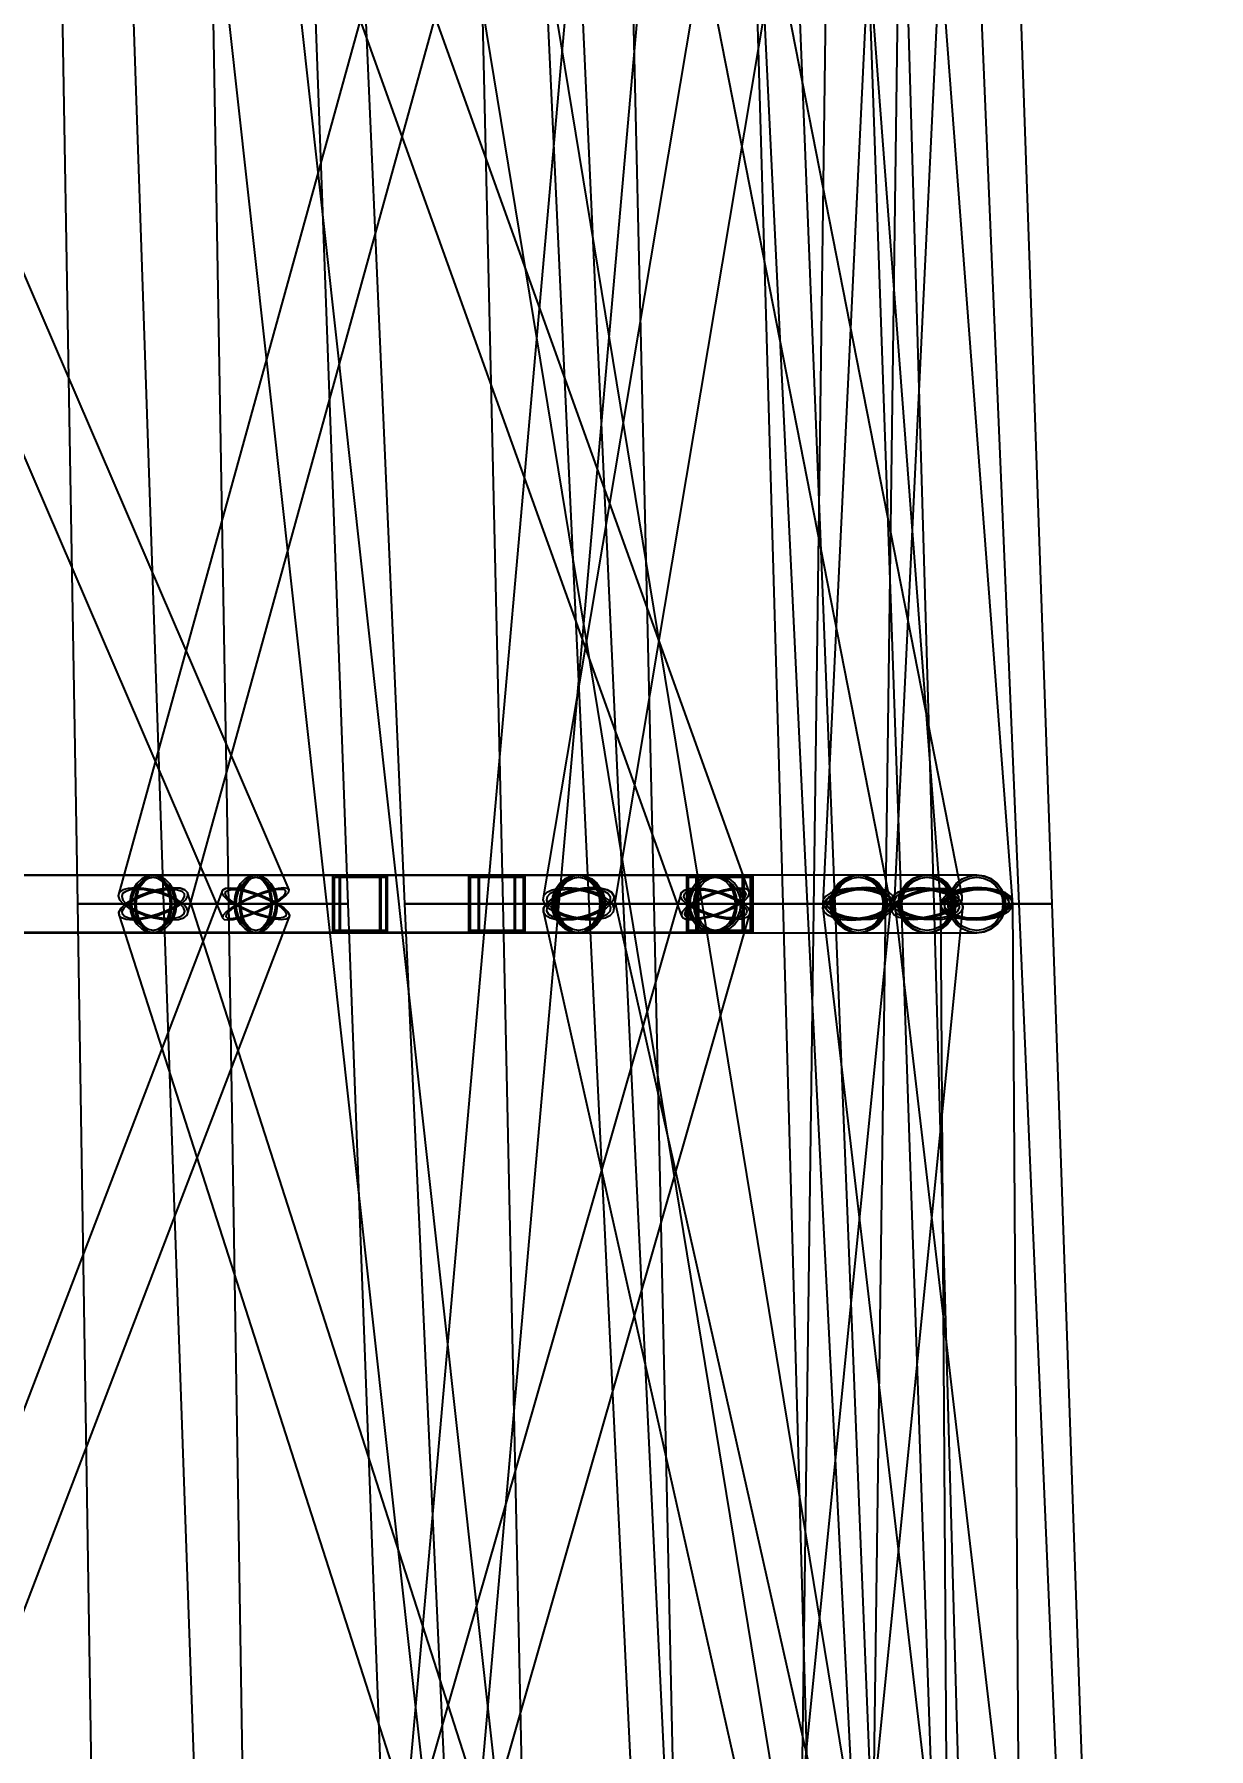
# Model space of a CAD drawing. Header units: millimetres. Extents: x -123812 to 252100, y -3000 to 639000.
# Drawn here: x 12129 to 20392, y 234055 to 246119 of the extents above; entities that cross this region are included whole.
import ezdxf

# ---------------------------------------------------------------- set-up
doc = ezdxf.new("R2010")
doc.units = ezdxf.units.MM
doc.layers.add('D-STR-DIM', color=7, linetype='Continuous', lineweight=13)
doc.layers.add('D-STR-STRC', color=7, linetype='Continuous', lineweight=25)
doc.styles.add('OpenSansCondensed-Light', font='OpenSansCondensed-Light.ttf')
doc.styles.add('TOWER_UNICODE', font='Arial Unicode.ttf')
doc.dimstyles.new('EZDXF', dxfattribs={"dimtxt": 0.25, "dimasz": 0.175, "dimexe": 0.375, "dimexo": 0.125, "dimgap": 0.1, "dimtad": 1, "dimlfac": 100, "dimzin": 12, "dimdsep": 46, "dimtxsty": 'OpenSansCondensed-Light', "dimblk": 'ARCHTICK', "dimcen": 2.5, "dimazin": 3, "dimtfac": 0.5, "dimtmove": 2, "dimatfit": 3})

# ---------------------------------------------------------------- blocks, each defined once
blk = doc.blocks.new('_ARCHTICK')
at = {"color": 0, "linetype": 'BYBLOCK', "const_width": 0.15}
blk.add_lwpolyline([(-0.5, -0.5), (0.5, 0.5)], dxfattribs=at)

msp = doc.modelspace()

# ---------------------------------------------------------------- linework, layer by layer
at = {"layer": 'D-STR-STRC'}
for points in [[(9151.6, 249902.1), (13453.9, 239902.1), (13464.9, 239890.8), (13491, 239887), (13530.6, 239890.8), (13580.9, 239902.1), (13638.5, 239920.1), (13699.5, 239943.5), (13759.7, 239970.8), (13815, 240000), (13861.7, 240029.2), (13896.5, 240056.5), (13917.1, 240079.9), (13922.1, 240097.9), (9619.8, 250097.9)], [(15481.3, 250056.6), (12720.2, 240056.6), (12729.5, 240029.3), (12755, 240000), (12794.9, 239970.7), (12846.4, 239943.4), (12906.1, 239920), (12970, 239902), (13033.5, 239890.7), (13092.5, 239886.9), (13142.9, 239890.7), (13181.2, 239902), (13204.9, 239920), (13212.3, 239943.4), (15973.4, 249943.4)], [(16352.2, 225027.3), (13587.9, 250027.3), (13579.3, 250036.2), (13554, 250042.7), (13513.9, 250046.2), (13461.6, 250046.6), (13400.7, 250043.8), (13335.4, 250038.1), (13270, 250029.7), (13209.1, 250019.3), (13156.8, 250007.6), (13116.7, 249995.4), (13091.5, 249983.5), (13082.9, 249972.7), (15847.2, 224972.7)], [(13094.9, 249921.2), (16680.7, 239921.2), (16689.8, 239903.5), (16714.6, 239892.3), (16753.5, 239888.5), (16803.9, 239892.3), (16862.2, 239903.5), (16924.6, 239921.2), (16986.7, 239944.3), (17044.3, 239971.1), (17093.6, 240000), (17131.1, 240028.9), (17154.2, 240055.7), (17161.5, 240078.8), (13575.8, 250078.8)], [(14492.3, 224978.3), (16703.2, 249978.3), (16694.6, 249990), (16669.3, 250002.5), (16629.1, 250014.8), (16576.7, 250026.1), (16515.7, 250035.6), (16450.2, 250042.7), (16384.7, 250046.9), (16323.7, 250047.8), (16271.2, 250045.6), (16231, 250040.2), (16205.8, 250032.1), (16197.1, 250021.7), (13986.2, 225021.7)], [(19286.1, 225040.5), (15183.1, 250040.5), (15174.6, 250047.4), (15149.5, 250051), (15109.7, 250051.2), (15057.7, 250047.9), (14997.3, 250041.3), (14932.4, 250031.9), (14867.5, 250020.4), (14807.1, 250007.4), (14755.1, 249994), (14715.3, 249980.9), (14690.2, 249969.2), (14681.7, 249959.5), (18784.8, 224959.5)], [(17388.2, 250029), (15708, 240029), (15720, 240000), (15748.3, 239971), (15790.9, 239943.9), (15844.9, 239920.7), (15906.7, 239902.9), (15972.1, 239891.7), (16036.5, 239887.9), (16095.7, 239891.7), (16145.5, 239902.9), (16182.6, 239920.7), (16204.4, 239943.9), (16209.5, 239971), (17889.6, 249971)], [(16202.5, 249945.6), (18162.7, 239945.6), (18179.8, 239923), (18212.7, 239905.7), (18259, 239894.8), (18315.6, 239891.1), (18378.7, 239894.8), (18444, 239905.7), (18506.9, 239923), (18563.3, 239945.6), (18609.3, 239971.8), (18641.7, 240000), (18658.4, 240028.2), (18658.1, 240054.4), (16697.9, 250054.4)], [(17919.8, 224996.7), (18254.3, 249996.7), (18245.6, 250010.2), (18220.3, 250023), (18179.9, 250034.2), (18127.3, 250043.1), (18066, 250049.1), (18000.3, 250051.7), (17934.6, 250050.7), (17873.3, 250046.4), (17820.7, 250038.8), (17780.4, 250028.7), (17755, 250016.5), (17746.3, 250003.3), (17411.9, 225003.3)], [(18157.2, 250000), (17676.5, 240000), (17690.9, 239971.3), (17721.7, 239944.5), (17766.5, 239921.6), (17822.5, 239904), (17885.7, 239892.9), (17951.9, 239889.1), (18016.5, 239892.9), (18075.2, 239904), (18124, 239921.6), (18159.4, 239944.5), (18179.2, 239971.3), (18182, 240000), (18662.7, 250000)], [(17748.7, 249971.6), (18508.2, 239971.6), (18524.5, 239945.1), (18556.8, 239922.4), (18603, 239905), (18659.9, 239894), (18723.5, 239890.3), (18789.7, 239894), (18853.8, 239905), (18911.5, 239922.4), (18958.9, 239945.1), (18992.7, 239971.6), (19010.6, 240000), (19011.5, 240028.4), (18252, 250028.4)], [(9139.3, 239796.8), (12966.3, 239796.8), (12999.8, 239803.7), (13031, 239824), (13057.9, 239856.3), (13078.5, 239898.4), (13091.4, 239947.4), (13095.8, 240000), (13091.4, 240052.6), (13078.5, 240101.6), (13057.9, 240143.7), (13031, 240176), (12999.8, 240196.3), (12966.3, 240203.2), (9139.3, 240203.2)], [(9620.5, 239796.8), (13688, 239796.8), (13717.5, 239803.7), (13745, 239824), (13768.5, 239856.3), (13786.6, 239898.4), (13798, 239947.4), (13801.9, 240000), (13798, 240052.6), (13786.6, 240101.6), (13768.5, 240143.7), (13745, 240176), (13717.5, 240196.3), (13688, 240203.2), (9620.5, 240203.2)], [(10095.1, 229903.7), (13922, 239903.7), (13926, 239921.4), (13913.8, 239944.4), (13886.2, 239971.2), (13845.1, 240000), (13793.3, 240028.8), (13734.3, 240055.6), (13672.2, 240078.6), (13611.1, 240096.3), (13555.3, 240107.4), (13508.5, 240111.2), (13474, 240107.4), (13454.1, 240096.3), (9627.2, 230096.3)], [(16415.7, 230080.8), (13206.9, 240080.8), (13189.4, 240098.9), (13156.6, 240110.3), (13110.9, 240114.2), (13055.3, 240110.3), (12993.7, 240098.9), (12930.1, 240080.8), (12869.1, 240057.1), (12814.7, 240029.6), (12770.6, 240000), (12739.8, 239970.4), (12724.5, 239942.9), (12725.6, 239919.2), (15934.4, 229919.2)], [(14292.5, 229922.2), (17161.8, 239922.2), (17165.9, 239945), (17153.3, 239971.5), (17124.9, 240000), (17082.5, 240028.5), (17029.2, 240055), (16968.5, 240077.8), (16904.6, 240095.3), (16841.8, 240106.3), (16784.4, 240110), (16736.3, 240106.3), (16700.9, 240095.3), (16680.4, 240077.8), (13811.1, 230077.8)], [(18454.7, 230057.6), (16206.1, 240057.6), (16190.5, 240081.5), (16159.2, 240099.8), (16114.2, 240111.4), (16058.6, 240115.3), (15996.2, 240111.4), (15931.3, 240099.8), (15868.2, 240081.5), (15811.3, 240057.6), (15764.4, 240029.8), (15730.8, 240000), (15712.7, 239970.2), (15711.4, 239942.4), (17960, 229942.4)], [(17663.4, 229970.7), (18662.6, 239970.7), (18659.2, 240000), (18638.9, 240029.3), (18603.1, 240056.6), (18554.1, 240080), (18495.3, 240098), (18430.7, 240109.3), (18364.8, 240113.2), (18301.9, 240109.3), (18246.5, 240098), (18202.2, 240080), (18172.1, 240056.6), (18158.2, 240029.3), (17159.1, 230029.3)], [(19356.4, 230029.9), (18181.5, 240029.9), (18169.3, 240057.8), (18140.8, 240081.8), (18097.8, 240100.2), (18043.4, 240111.7), (17981.2, 240115.7), (17915.4, 240111.7), (17850.6, 240100.2), (17791.2, 240081.8), (17741.1, 240057.8), (17703.9, 240029.9), (17682, 240000), (17677, 239970.1), (18852, 229970.1)], [(19079.4, 230000), (19013.8, 240000), (19005.9, 240029.8), (18981.3, 240057.5), (18941.5, 240081.3), (18889.4, 240099.6), (18828.4, 240111.1), (18762.8, 240115), (18696.9, 240111.1), (18635.4, 240099.6), (18582.3, 240081.3), (18541.4, 240057.5), (18515.3, 240029.8), (18505.9, 240000), (18571.5, 230000)]]:
    msp.add_lwpolyline(points, dxfattribs=at)
for points in [[(12262.1, 250000), (12434.1, 240000), (13498.4, 240000), (13324.5, 250000)], [(12699.5, 250000), (13039, 240000), (14337.1, 240000), (13971.2, 250000)], [(14296.6, 250000), (14734.9, 240000), (16033, 240000), (15568.2, 250000)], [(15196.1, 250000), (15426.6, 240000), (16490.9, 240000), (16258.6, 250000)], [(15814.3, 250000), (16272, 240000), (17570.2, 240000), (17086, 250000)], [(17107.7, 250000), (17397.1, 240000), (18461.4, 240000), (18170.1, 250000)], [(17364.5, 250000), (17761.4, 240000), (19059.5, 240000), (18636.2, 250000)], [(17878.8, 250000), (18227.7, 240000), (19292, 240000), (18941.2, 250000)], [(12803.5, 240000), (12809, 239947.4), (12825.3, 239898.4), (12851.2, 239856.3), (12884.9, 239824), (12924.1, 239803.7), (12966.3, 239796.8), (15958.7, 239796.8), (16000.9, 239803.7), (16040.1, 239824), (16073.8, 239856.3), (16099.7, 239898.4), (16115.9, 239947.4), (16121.5, 240000), (16115.9, 240052.6), (16099.7, 240101.6), (16073.8, 240143.7), (16040.1, 240176), (16000.9, 240196.3), (15958.7, 240203.2), (12966.3, 240203.2), (12924.1, 240196.3), (12884.9, 240176), (12851.2, 240143.7), (12825.3, 240101.6), (12809, 240052.6)], [(13129, 240000), (13123.5, 239947.4), (13107.2, 239898.4), (13081.3, 239856.3), (13047.6, 239824), (13008.4, 239803.7), (12966.3, 239796.8), (12924.1, 239803.7), (12884.9, 239824), (12851.2, 239856.3), (12825.3, 239898.4), (12809, 239947.4), (12803.5, 240000), (12809, 240052.6), (12825.3, 240101.6), (12851.2, 240143.7), (12884.9, 240176), (12924.1, 240196.3), (12966.3, 240203.2), (13008.4, 240196.3), (13047.6, 240176), (13081.3, 240143.7), (13107.2, 240101.6), (13123.5, 240052.6)], [(13095.8, 240000), (13091.4, 239947.4), (13078.5, 239898.4), (13057.9, 239856.3), (13031, 239824), (12999.8, 239803.7), (12966.3, 239796.8), (12932.7, 239803.7), (12901.5, 239824), (12874.6, 239856.3), (12854, 239898.4), (12841.1, 239947.4), (12836.7, 240000), (12841.1, 240052.6), (12854, 240101.6), (12874.6, 240143.7), (12901.5, 240176), (12932.7, 240196.3), (12966.3, 240203.2), (12999.8, 240196.3), (13031, 240176), (13057.9, 240143.7), (13078.5, 240101.6), (13091.4, 240052.6)], [(13537.1, 240000), (13542.2, 239947.4), (13557.3, 239898.4), (13581.3, 239856.3), (13612.6, 239824), (13649, 239803.7), (13688, 239796.8), (16921.1, 239796.8), (16960.2, 239803.7), (16996.6, 239824), (17027.8, 239856.3), (17051.8, 239898.4), (17066.9, 239947.4), (17072, 240000), (17066.9, 240052.6), (17051.8, 240101.6), (17027.8, 240143.7), (16996.6, 240176), (16960.2, 240196.3), (16921.1, 240203.2), (13688, 240203.2), (13649, 240196.3), (13612.6, 240176), (13581.3, 240143.7), (13557.3, 240101.6), (13542.2, 240052.6)], [(13839, 240000), (13833.8, 239947.4), (13818.7, 239898.4), (13794.8, 239856.3), (13763.5, 239824), (13727.1, 239803.7), (13688, 239796.8), (13649, 239803.7), (13612.6, 239824), (13581.3, 239856.3), (13557.3, 239898.4), (13542.2, 239947.4), (13537.1, 240000), (13542.2, 240052.6), (13557.3, 240101.6), (13581.3, 240143.7), (13612.6, 240176), (13649, 240196.3), (13688, 240203.2), (13727.1, 240196.3), (13763.5, 240176), (13794.8, 240143.7), (13818.7, 240101.6), (13833.8, 240052.6)], [(13801.9, 240000), (13798, 239947.4), (13786.6, 239898.4), (13768.5, 239856.3), (13745, 239824), (13717.5, 239803.7), (13688, 239796.8), (13658.6, 239803.7), (13631.1, 239824), (13607.5, 239856.3), (13589.4, 239898.4), (13578, 239947.4), (13574.2, 240000), (13578, 240052.6), (13589.4, 240101.6), (13607.5, 240143.7), (13631.1, 240176), (13658.6, 240196.3), (13688, 240203.2), (13717.5, 240196.3), (13745, 240176), (13768.5, 240143.7), (13786.6, 240101.6), (13798, 240052.6)], [(15772, 240000), (15778.4, 239947.4), (15797, 239898.4), (15826.7, 239856.3), (15865.4, 239824), (15910.4, 239803.7), (15958.7, 239796.8), (17929.2, 239796.8), (17977.6, 239803.7), (18022.6, 239824), (18061.3, 239856.3), (18090.9, 239898.4), (18109.6, 239947.4), (18116, 240000), (18109.6, 240052.6), (18090.9, 240101.6), (18061.3, 240143.7), (18022.6, 240176), (17977.6, 240196.3), (17929.2, 240203.2), (15958.7, 240203.2), (15910.4, 240196.3), (15865.4, 240176), (15826.7, 240143.7), (15797, 240101.6), (15778.4, 240052.6)], [(16145.5, 240000), (16139.1, 239947.4), (16120.5, 239898.4), (16090.8, 239856.3), (16052.1, 239824), (16007.1, 239803.7), (15958.7, 239796.8), (15910.4, 239803.7), (15865.4, 239824), (15826.7, 239856.3), (15797, 239898.4), (15778.4, 239947.4), (15772, 240000), (15778.4, 240052.6), (15797, 240101.6), (15826.7, 240143.7), (15865.4, 240176), (15910.4, 240196.3), (15958.7, 240203.2), (16007.1, 240196.3), (16052.1, 240176), (16090.8, 240143.7), (16120.5, 240101.6), (16139.1, 240052.6)], [(16121.5, 240000), (16115.9, 239947.4), (16099.7, 239898.4), (16073.8, 239856.3), (16040.1, 239824), (16000.9, 239803.7), (15958.7, 239796.8), (15916.6, 239803.7), (15877.4, 239824), (15843.6, 239856.3), (15817.8, 239898.4), (15801.5, 239947.4), (15796, 240000), (15801.5, 240052.6), (15817.8, 240101.6), (15843.6, 240143.7), (15877.4, 240176), (15916.6, 240196.3), (15958.7, 240203.2), (16000.9, 240196.3), (16040.1, 240176), (16073.8, 240143.7), (16099.7, 240101.6), (16115.9, 240052.6)], [(16727.8, 240000), (16734.4, 239947.4), (16753.7, 239898.4), (16784.4, 239856.3), (16824.5, 239824), (16871.1, 239803.7), (16921.1, 239796.8), (18410.4, 239796.8), (18460.4, 239803.7), (18507.1, 239824), (18547.1, 239856.3), (18577.8, 239898.4), (18597.1, 239947.4), (18603.7, 240000), (18597.1, 240052.6), (18577.8, 240101.6), (18547.1, 240143.7), (18507.1, 240176), (18460.4, 240196.3), (18410.4, 240203.2), (16921.1, 240203.2), (16871.1, 240196.3), (16824.5, 240176), (16784.4, 240143.7), (16753.7, 240101.6), (16734.4, 240052.6)], [(17114.4, 240000), (17107.8, 239947.4), (17088.5, 239898.4), (17057.8, 239856.3), (17017.7, 239824), (16971.1, 239803.7), (16921.1, 239796.8), (16871.1, 239803.7), (16824.5, 239824), (16784.4, 239856.3), (16753.7, 239898.4), (16734.4, 239947.4), (16727.8, 240000), (16734.4, 240052.6), (16753.7, 240101.6), (16784.4, 240143.7), (16824.5, 240176), (16871.1, 240196.3), (16921.1, 240203.2), (16971.1, 240196.3), (17017.7, 240176), (17057.8, 240143.7), (17088.5, 240101.6), (17107.8, 240052.6)], [(17072, 240000), (17066.9, 239947.4), (17051.8, 239898.4), (17027.8, 239856.3), (16996.6, 239824), (16960.2, 239803.7), (16921.1, 239796.8), (16882, 239803.7), (16845.6, 239824), (16814.4, 239856.3), (16790.4, 239898.4), (16775.3, 239947.4), (16770.2, 240000), (16775.3, 240052.6), (16790.4, 240101.6), (16814.4, 240143.7), (16845.6, 240176), (16882, 240196.3), (16921.1, 240203.2), (16960.2, 240196.3), (16996.6, 240176), (17027.8, 240143.7), (17051.8, 240101.6), (17066.9, 240052.6)], [(17728.9, 240000), (17735.7, 239947.4), (17755.7, 239898.4), (17787.6, 239856.3), (17829.1, 239824), (17877.4, 239803.7), (17929.2, 239796.8), (18759.9, 239796.8), (18811.7, 239803.7), (18860, 239824), (18901.5, 239856.3), (18933.4, 239898.4), (18953.4, 239947.4), (18960.2, 240000), (18953.4, 240052.6), (18933.4, 240101.6), (18901.5, 240143.7), (18860, 240176), (18811.7, 240196.3), (18759.9, 240203.2), (17929.2, 240203.2), (17877.4, 240196.3), (17829.1, 240176), (17787.6, 240143.7), (17755.7, 240101.6), (17735.7, 240052.6)], [(18129.6, 240000), (18122.7, 239947.4), (18102.7, 239898.4), (18070.9, 239856.3), (18029.4, 239824), (17981.1, 239803.7), (17929.2, 239796.8), (17877.4, 239803.7), (17829.1, 239824), (17787.6, 239856.3), (17755.7, 239898.4), (17735.7, 239947.4), (17728.9, 240000), (17735.7, 240052.6), (17755.7, 240101.6), (17787.6, 240143.7), (17829.1, 240176), (17877.4, 240196.3), (17929.2, 240203.2), (17981.1, 240196.3), (18029.4, 240176), (18070.9, 240143.7), (18102.7, 240101.6), (18122.7, 240052.6)], [(18116, 240000), (18109.6, 239947.4), (18090.9, 239898.4), (18061.3, 239856.3), (18022.6, 239824), (17977.6, 239803.7), (17929.2, 239796.8), (17880.9, 239803.7), (17835.9, 239824), (17797.2, 239856.3), (17767.5, 239898.4), (17748.8, 239947.4), (17742.5, 240000), (17748.8, 240052.6), (17767.5, 240101.6), (17797.2, 240143.7), (17835.9, 240176), (17880.9, 240196.3), (17929.2, 240203.2), (17977.6, 240196.3), (18022.6, 240176), (18061.3, 240143.7), (18090.9, 240101.6), (18109.6, 240052.6)], [(18207.7, 240000), (18214.6, 239947.4), (18234.9, 239898.4), (18267.1, 239856.3), (18309.1, 239824), (18358, 239803.7), (18410.4, 239796.8), (18759.9, 239796.8), (18812.3, 239803.7), (18861.2, 239824), (18903.2, 239856.3), (18935.4, 239898.4), (18955.6, 239947.4), (18962.5, 240000), (18955.6, 240052.6), (18935.4, 240101.6), (18903.2, 240143.7), (18861.2, 240176), (18812.3, 240196.3), (18759.9, 240203.2), (18410.4, 240203.2), (18358, 240196.3), (18309.1, 240176), (18267.1, 240143.7), (18234.9, 240101.6), (18214.6, 240052.6)], [(18613.1, 240000), (18606.2, 239947.4), (18585.9, 239898.4), (18553.7, 239856.3), (18511.8, 239824), (18462.9, 239803.7), (18410.4, 239796.8), (18358, 239803.7), (18309.1, 239824), (18267.1, 239856.3), (18234.9, 239898.4), (18214.6, 239947.4), (18207.7, 240000), (18214.6, 240052.6), (18234.9, 240101.6), (18267.1, 240143.7), (18309.1, 240176), (18358, 240196.3), (18410.4, 240203.2), (18462.9, 240196.3), (18511.8, 240176), (18553.7, 240143.7), (18585.9, 240101.6), (18606.2, 240052.6)], [(18603.7, 240000), (18597.1, 239947.4), (18577.8, 239898.4), (18547.1, 239856.3), (18507.1, 239824), (18460.4, 239803.7), (18410.4, 239796.8), (18360.4, 239803.7), (18313.8, 239824), (18273.7, 239856.3), (18243, 239898.4), (18223.7, 239947.4), (18217.1, 240000), (18223.7, 240052.6), (18243, 240101.6), (18273.7, 240143.7), (18313.8, 240176), (18360.4, 240196.3), (18410.4, 240203.2), (18460.4, 240196.3), (18507.1, 240176), (18547.1, 240143.7), (18577.8, 240101.6), (18597.1, 240052.6)], [(18962.5, 240000), (18955.6, 239947.4), (18935.4, 239898.4), (18903.2, 239856.3), (18861.2, 239824), (18812.3, 239803.7), (18759.9, 239796.8), (18707.4, 239803.7), (18658.5, 239824), (18616.5, 239856.3), (18584.3, 239898.4), (18564.1, 239947.4), (18557.2, 240000), (18564.1, 240052.6), (18584.3, 240101.6), (18616.5, 240143.7), (18658.5, 240176), (18707.4, 240196.3), (18759.9, 240203.2), (18812.3, 240196.3), (18861.2, 240176), (18903.2, 240143.7), (18935.4, 240101.6), (18955.6, 240052.6)], [(18960.2, 240000), (18953.4, 239947.4), (18933.4, 239898.4), (18901.5, 239856.3), (18860, 239824), (18811.7, 239803.7), (18759.9, 239796.8), (18708, 239803.7), (18659.7, 239824), (18618.2, 239856.3), (18586.4, 239898.4), (18566.3, 239947.4), (18559.5, 240000), (18566.3, 240052.6), (18586.4, 240101.6), (18618.2, 240143.7), (18659.7, 240176), (18708, 240196.3), (18759.9, 240203.2), (18811.7, 240196.3), (18860, 240176), (18901.5, 240143.7), (18933.4, 240101.6), (18953.4, 240052.6)], [(8129.3, 239800), (14567, 239800), (14567, 240200), (8129.3, 240200)], [(8580.5, 239800), (15513.9, 239800), (15513.9, 240200), (8580.5, 240200)], [(12755, 240000), (12794.9, 239970.7), (12846.4, 239943.4), (12906.1, 239920), (12970, 239902), (13033.5, 239890.7), (13092.5, 239886.9), (13142.9, 239890.7), (13181.2, 239902), (13204.9, 239920), (13212.3, 239943.4), (13203, 239970.7), (13177.5, 240000), (13137.6, 240029.3), (13086.1, 240056.6), (13026.4, 240080), (12962.5, 240098), (12899, 240109.3), (12840, 240113.1), (12789.6, 240109.3), (12751.3, 240098), (12727.6, 240080), (12720.2, 240056.6), (12729.5, 240029.3)], [(13162, 240000), (13117.8, 239970.4), (13063.4, 239942.9), (13002.4, 239919.2), (12938.8, 239901.1), (12877.2, 239889.7), (12821.6, 239885.8), (12775.9, 239889.7), (12743.1, 239901.1), (12725.6, 239919.2), (12724.5, 239942.9), (12739.8, 239970.4), (12770.6, 240000), (12814.7, 240029.6), (12869.1, 240057.1), (12930.1, 240080.8), (12993.7, 240098.9), (13055.3, 240110.3), (13110.9, 240114.2), (13156.6, 240110.3), (13189.4, 240098.9), (13206.9, 240080.8), (13208, 240057.1), (13192.7, 240029.6)], [(12775.8, 240000), (12811.7, 239973.6), (12858.2, 239949), (12912.1, 239927.9), (12969.6, 239911.7), (13026.9, 239901.5), (13080.1, 239898), (13125.5, 239901.5), (13160.1, 239911.7), (13181.4, 239927.9), (13188.1, 239949), (13179.7, 239973.6), (13156.7, 240000), (13120.8, 240026.4), (13074.3, 240051), (13020.4, 240072.1), (12962.9, 240088.3), (12905.6, 240098.5), (12852.4, 240102), (12807, 240098.5), (12772.4, 240088.3), (12751.1, 240072.1), (12744.4, 240051), (12752.8, 240026.4)], [(13142.7, 240000), (13102.9, 239973.4), (13053.9, 239948.5), (12998.8, 239927.2), (12941.5, 239910.8), (12886, 239900.5), (12835.9, 239897), (12794.6, 239900.5), (12765.1, 239910.8), (12749.3, 239927.2), (12748.3, 239948.5), (12762.1, 239973.4), (12789.8, 240000), (12829.6, 240026.6), (12878.7, 240051.5), (12933.7, 240072.8), (12991, 240089.2), (13046.5, 240099.5), (13096.6, 240103), (13137.9, 240099.5), (13167.4, 240089.2), (13183.2, 240072.8), (13184.2, 240051.5), (13170.4, 240026.6)], [(13116.2, 240000), (13111.1, 239951.5), (13096.1, 239906.4), (13072.3, 239867.6), (13041.2, 239837.9), (13005.1, 239819.2), (12966.3, 239812.8), (12927.4, 239819.2), (12891.3, 239837.9), (12860.2, 239867.6), (12836.4, 239906.4), (12821.4, 239951.5), (12816.3, 240000), (12821.4, 240048.5), (12836.4, 240093.6), (12860.2, 240132.4), (12891.3, 240162.1), (12927.4, 240180.8), (12966.3, 240187.2), (13005.1, 240180.8), (13041.2, 240162.1), (13072.3, 240132.4), (13096.1, 240093.6), (13111.1, 240048.5)], [(13085.6, 240000), (13081.6, 239951.5), (13069.6, 239906.4), (13050.7, 239867.6), (13025.9, 239837.9), (12997.2, 239819.2), (12966.3, 239812.8), (12935.4, 239819.2), (12906.6, 239837.9), (12881.8, 239867.6), (12862.9, 239906.4), (12850.9, 239951.5), (12846.9, 240000), (12850.9, 240048.5), (12862.9, 240093.6), (12881.8, 240132.4), (12906.6, 240162.1), (12935.4, 240180.8), (12966.3, 240187.2), (12997.2, 240180.8), (13025.9, 240162.1), (13050.7, 240132.4), (13069.6, 240093.6), (13081.6, 240048.5)], [(13845.1, 240000), (13886.2, 239971.2), (13913.8, 239944.4), (13926, 239921.4), (13922, 239903.7), (13902, 239892.6), (13867.5, 239888.8), (13820.8, 239892.6), (13764.9, 239903.7), (13703.9, 239921.4), (13641.8, 239944.4), (13582.8, 239971.2), (13531, 240000), (13489.9, 240028.8), (13462.3, 240055.6), (13450.1, 240078.6), (13454.1, 240096.3), (13474, 240107.4), (13508.5, 240111.2), (13555.3, 240107.4), (13611.1, 240096.3), (13672.2, 240078.6), (13734.3, 240055.6), (13793.3, 240028.8)], [(13561.1, 240000), (13514.4, 239970.8), (13479.6, 239943.5), (13458.9, 239920.1), (13453.9, 239902.1), (13464.9, 239890.8), (13491, 239887), (13530.6, 239890.8), (13580.9, 239902.1), (13638.5, 239920.1), (13699.5, 239943.5), (13759.7, 239970.8), (13815, 240000), (13861.7, 240029.2), (13896.5, 240056.5), (13917.1, 240079.9), (13922.1, 240097.9), (13911.2, 240109.2), (13885, 240113), (13845.5, 240109.2), (13795.2, 240097.9), (13737.6, 240079.9), (13676.6, 240056.5), (13616.4, 240029.2)], [(13829.6, 240000), (13866.7, 239974.1), (13891.6, 239949.9), (13902.6, 239929.1), (13899, 239913.2), (13881, 239903.2), (13849.9, 239899.7), (13807.7, 239903.2), (13757.4, 239913.2), (13702.3, 239929.1), (13646.3, 239949.9), (13593.1, 239974.1), (13546.4, 240000), (13509.4, 240025.9), (13484.5, 240050.1), (13473.5, 240070.9), (13477.1, 240086.8), (13495.1, 240096.8), (13526.2, 240100.3), (13568.4, 240096.8), (13618.7, 240086.8), (13673.7, 240070.9), (13729.7, 240050.1), (13782.9, 240025.9)], [(13573.5, 240000), (13531.5, 239973.6), (13500.1, 239949.1), (13481.5, 239928), (13477, 239911.8), (13486.8, 239901.6), (13510.4, 239898.1), (13546.1, 239901.6), (13591.4, 239911.8), (13643.4, 239928), (13698.4, 239949.1), (13752.6, 239973.6), (13802.5, 240000), (13844.6, 240026.4), (13876, 240050.9), (13894.6, 240072), (13899.1, 240088.2), (13889.2, 240098.4), (13865.7, 240101.9), (13830, 240098.4), (13784.6, 240088.2), (13732.7, 240072), (13677.7, 240050.9), (13623.4, 240026.4)], [(13827.1, 240000), (13822.3, 239951.5), (13808.4, 239906.4), (13786.3, 239867.6), (13757.6, 239837.9), (13724, 239819.2), (13688, 239812.8), (13652, 239819.2), (13618.5, 239837.9), (13589.7, 239867.6), (13567.6, 239906.4), (13553.7, 239951.5), (13549, 240000), (13553.7, 240048.5), (13567.6, 240093.6), (13589.7, 240132.4), (13618.5, 240162.1), (13652, 240180.8), (13688, 240187.2), (13724, 240180.8), (13757.6, 240162.1), (13786.3, 240132.4), (13808.4, 240093.6), (13822.3, 240048.5)], [(13792.9, 240000), (13789.4, 239951.5), (13778.9, 239906.4), (13762.2, 239867.6), (13740.5, 239837.9), (13715.2, 239819.2), (13688, 239812.8), (13660.9, 239819.2), (13635.6, 239837.9), (13613.9, 239867.6), (13597.2, 239906.4), (13586.7, 239951.5), (13583.1, 240000), (13586.7, 240048.5), (13597.2, 240093.6), (13613.9, 240132.4), (13635.6, 240162.1), (13660.9, 240180.8), (13688, 240187.2), (13715.2, 240180.8), (13740.5, 240162.1), (13762.2, 240132.4), (13778.9, 240093.6), (13789.4, 240048.5)], [(14230, 239800), (17176.7, 239800), (17176.7, 240200), (14230, 240200)], [(14230, 240200), (14613.2, 240200), (14613.2, 239800), (14230, 239800)], [(14241.5, 240188), (14601.7, 240188), (14601.7, 239812), (14241.5, 239812)], [(14276.2, 240200), (14567, 240200), (14567, 239800), (14276.2, 239800)], [(14284.9, 240188), (14558.3, 240188), (14558.3, 239812), (14284.9, 239812)], [(15187.3, 239800), (17181.8, 239800), (17181.8, 240200), (15187.3, 240200)], [(15187.3, 240200), (15580.6, 240200), (15580.6, 239800), (15187.3, 239800)], [(15199.1, 240188), (15568.8, 240188), (15568.8, 239812), (15199.1, 239812)], [(15254, 240200), (15513.9, 240200), (15513.9, 239800), (15254, 239800)], [(15261.8, 240188), (15506.1, 240188), (15506.1, 239812), (15261.8, 239812)], [(15720, 240000), (15748.3, 239971), (15790.9, 239943.9), (15844.9, 239920.7), (15906.7, 239902.9), (15972.1, 239891.7), (16036.5, 239887.9), (16095.7, 239891.7), (16145.5, 239902.9), (16182.6, 239920.7), (16204.4, 239943.9), (16209.5, 239971), (16197.5, 240000), (16169.2, 240029), (16126.6, 240056.1), (16072.5, 240079.3), (16010.7, 240097.1), (15945.4, 240108.3), (15880.9, 240112.1), (15821.8, 240108.3), (15772, 240097.1), (15734.9, 240079.3), (15713.1, 240056.1), (15708, 240029)], [(16186.6, 240000), (16153, 239970.2), (16106.2, 239942.4), (16049.2, 239918.5), (15986.2, 239900.2), (15921.2, 239888.6), (15858.8, 239884.7), (15803.2, 239888.6), (15758.2, 239900.2), (15726.9, 239918.5), (15711.4, 239942.4), (15712.7, 239970.2), (15730.8, 240000), (15764.4, 240029.8), (15811.3, 240057.6), (15868.2, 240081.5), (15931.3, 240099.8), (15996.2, 240111.4), (16058.6, 240115.3), (16114.2, 240111.4), (16159.2, 240099.8), (16190.5, 240081.5), (16206.1, 240057.6), (16204.7, 240029.8)], [(15743.5, 240000), (15769, 239973.8), (15807.4, 239949.4), (15856.1, 239928.5), (15911.9, 239912.4), (15970.8, 239902.3), (16028.9, 239898.9), (16082.2, 239902.3), (16127.1, 239912.4), (16160.5, 239928.5), (16180.2, 239949.4), (16184.8, 239973.8), (16174, 240000), (16148.5, 240026.2), (16110.1, 240050.6), (16061.3, 240071.5), (16005.6, 240087.6), (15946.7, 240097.7), (15888.6, 240101.1), (15835.3, 240097.7), (15790.4, 240087.6), (15756.9, 240071.5), (15737.2, 240050.6), (15732.7, 240026.2)], [(16164.2, 240000), (16133.9, 239973.1), (16091.6, 239948), (16040.3, 239926.5), (15983.5, 239910), (15924.9, 239899.6), (15868.7, 239896.1), (15818.5, 239899.6), (15778, 239910), (15749.7, 239926.5), (15735.7, 239948), (15736.9, 239973.1), (15753.2, 240000), (15783.6, 240026.9), (15825.8, 240052), (15877.1, 240073.5), (15934, 240090), (15992.6, 240100.4), (16048.8, 240103.9), (16098.9, 240100.4), (16139.5, 240090), (16167.7, 240073.5), (16181.7, 240052), (16180.5, 240026.9)], [(16130.8, 240000), (16124.9, 239951.5), (16107.7, 239906.4), (16080.4, 239867.6), (16044.7, 239837.9), (16003.3, 239819.2), (15958.7, 239812.8), (15914.2, 239819.2), (15872.7, 239837.9), (15837.1, 239867.6), (15809.7, 239906.4), (15792.6, 239951.5), (15786.7, 240000), (15792.6, 240048.5), (15809.7, 240093.6), (15837.1, 240132.4), (15872.7, 240162.1), (15914.2, 240180.8), (15958.7, 240187.2), (16003.3, 240180.8), (16044.7, 240162.1), (16080.4, 240132.4), (16107.7, 240093.6), (16124.9, 240048.5)], [(16108.7, 240000), (16103.6, 239951.5), (16088.6, 239906.4), (16064.7, 239867.6), (16033.7, 239837.9), (15997.5, 239819.2), (15958.7, 239812.8), (15919.9, 239819.2), (15883.8, 239837.9), (15852.7, 239867.6), (15828.9, 239906.4), (15813.9, 239951.5), (15808.8, 240000), (15813.9, 240048.5), (15828.9, 240093.6), (15852.7, 240132.4), (15883.8, 240162.1), (15919.9, 240180.8), (15958.7, 240187.2), (15997.5, 240180.8), (16033.7, 240162.1), (16064.7, 240132.4), (16088.6, 240093.6), (16103.6, 240048.5)], [(17124.9, 240000), (17153.3, 239971.5), (17165.9, 239945), (17161.8, 239922.2), (17141.3, 239904.7), (17105.9, 239893.7), (17057.8, 239890), (17000.4, 239893.7), (16937.6, 239904.7), (16873.7, 239922.2), (16813, 239945), (16759.7, 239971.5), (16717.3, 240000), (16688.9, 240028.5), (16676.3, 240055), (16680.4, 240077.8), (16700.9, 240095.3), (16736.3, 240106.3), (16784.4, 240110), (16841.8, 240106.3), (16904.6, 240095.3), (16968.5, 240077.8), (17029.2, 240055), (17082.5, 240028.5)], [(16748.6, 240000), (16711.1, 239971.1), (16688, 239944.3), (16680.7, 239921.2), (16689.8, 239903.5), (16714.6, 239892.3), (16753.5, 239888.5), (16803.9, 239892.3), (16862.2, 239903.5), (16924.6, 239921.2), (16986.7, 239944.3), (17044.3, 239971.1), (17093.6, 240000), (17131.1, 240028.9), (17154.2, 240055.7), (17161.5, 240078.8), (17152.4, 240096.5), (17127.6, 240107.7), (17088.7, 240111.5), (17038.3, 240107.7), (16980, 240096.5), (16917.6, 240078.8), (16855.5, 240055.7), (16797.9, 240028.9)], [(17104.8, 240000), (17130.4, 239974.3), (17141.8, 239950.4), (17138.1, 239929.9), (17119.7, 239914.1), (17087.7, 239904.2), (17044.3, 239900.8), (16992.6, 239904.2), (16936, 239914.1), (16878.3, 239929.9), (16823.6, 239950.4), (16775.5, 239974.3), (16737.4, 240000), (16711.8, 240025.7), (16700.4, 240049.6), (16704.1, 240070.1), (16722.5, 240085.9), (16754.5, 240095.8), (16797.9, 240099.2), (16849.6, 240095.8), (16906.2, 240085.9), (16963.9, 240070.1), (17018.6, 240049.6), (17066.7, 240025.7)], [(16765.6, 240000), (16731.8, 239974), (16710.9, 239949.7), (16704.3, 239928.9), (16712.5, 239913), (16734.9, 239902.9), (16770, 239899.5), (16815.4, 239902.9), (16868, 239913), (16924.2, 239928.9), (16980.2, 239949.7), (17032.2, 239974), (17076.6, 240000), (17110.4, 240026), (17131.3, 240050.3), (17137.9, 240071.1), (17129.7, 240087), (17107.3, 240097.1), (17072.2, 240100.5), (17026.8, 240097.1), (16974.2, 240087), (16918, 240071.1), (16862, 240050.3), (16810, 240026)], [(16721.1, 239800), (17185.1, 239800), (17185.1, 240200), (16721.1, 240200)], [(16721.1, 240200), (17121.1, 240200), (17121.1, 239800), (16721.1, 239800)], [(16733.1, 240188), (17109.1, 240188), (17109.1, 239812), (16733.1, 239812)], [(17099.2, 240000), (17093.1, 239951.5), (17075.3, 239906.4), (17047, 239867.6), (17010.1, 239837.9), (16967.2, 239819.2), (16921.1, 239812.8), (16875, 239819.2), (16832.1, 239837.9), (16795.2, 239867.6), (16766.9, 239906.4), (16749.1, 239951.5), (16743, 240000), (16749.1, 240048.5), (16766.9, 240093.6), (16795.2, 240132.4), (16832.1, 240162.1), (16875, 240180.8), (16921.1, 240187.2), (16967.2, 240180.8), (17010.1, 240162.1), (17047, 240132.4), (17075.3, 240093.6), (17093.1, 240048.5)], [(17060.1, 240000), (17055.4, 239951.5), (17041.5, 239906.4), (17019.4, 239867.6), (16990.6, 239837.9), (16957.1, 239819.2), (16921.1, 239812.8), (16885.1, 239819.2), (16851.6, 239837.9), (16822.8, 239867.6), (16800.7, 239906.4), (16786.8, 239951.5), (16782.1, 240000), (16786.8, 240048.5), (16800.7, 240093.6), (16822.8, 240132.4), (16851.6, 240162.1), (16885.1, 240180.8), (16921.1, 240187.2), (16957.1, 240180.8), (16990.6, 240162.1), (17019.4, 240132.4), (17041.5, 240093.6), (17055.4, 240048.5)], [(16785.1, 240200), (17185.1, 240200), (17185.1, 239800), (16785.1, 239800)], [(16788.5, 240200), (17181.8, 240200), (17181.8, 239800), (16788.5, 239800)], [(16793.5, 240200), (17176.7, 240200), (17176.7, 239800), (16793.5, 239800)], [(16797.1, 240188), (17173.1, 240188), (17173.1, 239812), (16797.1, 239812)], [(16800.3, 240188), (17170, 240188), (17170, 239812), (16800.3, 239812)], [(16805, 240188), (17165.2, 240188), (17165.2, 239812), (16805, 239812)], [(17676.5, 240000), (17690.9, 239971.3), (17721.7, 239944.5), (17766.5, 239921.6), (17822.5, 239904), (17885.7, 239892.9), (17951.9, 239889.1), (18016.5, 239892.9), (18075.2, 239904), (18124, 239921.6), (18159.4, 239944.5), (18179.2, 239971.3), (18182, 240000), (18167.5, 240028.7), (18136.8, 240055.5), (18091.9, 240078.4), (18036, 240096), (17972.8, 240107.1), (17906.6, 240110.9), (17841.9, 240107.1), (17783.2, 240096), (17734.5, 240078.4), (17699, 240055.5), (17679.2, 240028.7)], [(18176.4, 240000), (18154.6, 239970.1), (18117.3, 239942.2), (18067.3, 239918.2), (18007.8, 239899.8), (17943, 239888.3), (17877.3, 239884.3), (17815.1, 239888.3), (17760.6, 239899.8), (17717.7, 239918.2), (17689.2, 239942.2), (17677, 239970.1), (17682, 240000), (17703.9, 240029.9), (17741.1, 240057.8), (17791.2, 240081.8), (17850.6, 240100.2), (17915.4, 240111.7), (17981.2, 240115.7), (18043.4, 240111.7), (18097.8, 240100.2), (18140.8, 240081.8), (18169.3, 240057.8), (18181.5, 240029.9)], [(17701.4, 240000), (17714.4, 239974.1), (17742.1, 239950), (17782.5, 239929.3), (17833, 239913.4), (17890, 239903.4), (17949.6, 239900), (18007.9, 239903.4), (18060.8, 239913.4), (18104.8, 239929.3), (18136.8, 239950), (18154.6, 239974.1), (18157.1, 240000), (18144.1, 240025.9), (18116.4, 240050), (18075.9, 240070.7), (18025.5, 240086.6), (17968.5, 240096.6), (17908.8, 240100), (17850.5, 240096.6), (17797.6, 240086.6), (17753.7, 240070.7), (17721.7, 240050), (17703.8, 240025.9)], [(18152.1, 240000), (18132.4, 239973), (18098.8, 239947.9), (18053.7, 239926.3), (18000.1, 239909.7), (17941.7, 239899.3), (17882.4, 239895.7), (17826.3, 239899.3), (17777.2, 239909.7), (17738.5, 239926.3), (17712.8, 239947.9), (17701.8, 239973), (17706.4, 240000), (17726.1, 240027), (17759.6, 240052.1), (17804.8, 240073.7), (17858.4, 240090.3), (17916.8, 240100.7), (17976.1, 240104.3), (18032.2, 240100.7), (18081.2, 240090.3), (18119.9, 240073.7), (18145.7, 240052.1), (18156.6, 240027)], [(18113.8, 240000), (18107.5, 239951.5), (18089.1, 239906.4), (18059.7, 239867.6), (18021.5, 239837.9), (17977, 239819.2), (17929.2, 239812.8), (17881.5, 239819.2), (17836.9, 239837.9), (17798.7, 239867.6), (17769.4, 239906.4), (17751, 239951.5), (17744.7, 240000), (17751, 240048.5), (17769.4, 240093.6), (17798.7, 240132.4), (17836.9, 240162.1), (17881.5, 240180.8), (17929.2, 240187.2), (17977, 240180.8), (18021.5, 240162.1), (18059.7, 240132.4), (18089.1, 240093.6), (18107.5, 240048.5)], [(18101.3, 240000), (18095.4, 239951.5), (18078.2, 239906.4), (18050.9, 239867.6), (18015.2, 239837.9), (17973.8, 239819.2), (17929.2, 239812.8), (17884.7, 239819.2), (17843.2, 239837.9), (17807.6, 239867.6), (17780.2, 239906.4), (17763.1, 239951.5), (17757.2, 240000), (17763.1, 240048.5), (17780.2, 240093.6), (17807.6, 240132.4), (17843.2, 240162.1), (17884.7, 240180.8), (17929.2, 240187.2), (17973.8, 240180.8), (18015.2, 240162.1), (18050.9, 240132.4), (18078.2, 240093.6), (18095.4, 240048.5)], [(18659.2, 240000), (18662.6, 239970.7), (18648.7, 239943.4), (18618.6, 239920), (18574.4, 239902), (18518.9, 239890.7), (18456.1, 239886.8), (18390.1, 239890.7), (18325.5, 239902), (18266.7, 239920), (18217.7, 239943.4), (18181.9, 239970.7), (18161.6, 240000), (18158.2, 240029.3), (18172.1, 240056.6), (18202.2, 240080), (18246.5, 240098), (18301.9, 240109.3), (18364.8, 240113.2), (18430.7, 240109.3), (18495.3, 240098), (18554.1, 240080), (18603.1, 240056.6), (18638.9, 240029.3)], [(18179.1, 240000), (18162.4, 239971.8), (18162.7, 239945.6), (18179.8, 239923), (18212.7, 239905.7), (18259, 239894.8), (18315.6, 239891.1), (18378.7, 239894.8), (18444, 239905.7), (18506.9, 239923), (18563.3, 239945.6), (18609.3, 239971.8), (18641.7, 240000), (18658.4, 240028.2), (18658.1, 240054.4), (18641, 240077), (18608.2, 240094.3), (18561.9, 240105.2), (18505.2, 240108.9), (18442.1, 240105.2), (18376.9, 240094.3), (18313.9, 240077), (18257.5, 240054.4), (18211.5, 240028.2)], [(18634.8, 240000), (18637.8, 239973.6), (18625.3, 239949), (18598.1, 239927.8), (18558.2, 239911.6), (18508.2, 239901.4), (18451.6, 239898), (18392.1, 239901.4), (18333.9, 239911.6), (18280.9, 239927.8), (18236.7, 239949), (18204.4, 239973.6), (18186.1, 240000), (18183.1, 240026.4), (18195.6, 240051), (18222.7, 240072.2), (18262.6, 240088.4), (18312.6, 240098.6), (18369.3, 240102), (18428.7, 240098.6), (18486.9, 240088.4), (18539.9, 240072.2), (18584.1, 240051), (18616.5, 240026.4)], [(18201.9, 240000), (18186.9, 239974.6), (18187.1, 239950.9), (18202.5, 239930.6), (18232.1, 239915), (18273.9, 239905.2), (18324.9, 239901.8), (18381.8, 239905.2), (18440.7, 239915), (18497.4, 239930.6), (18548.3, 239950.9), (18589.7, 239974.6), (18619, 240000), (18634, 240025.4), (18633.8, 240049.1), (18618.3, 240069.4), (18588.7, 240085), (18546.9, 240094.8), (18495.9, 240098.2), (18439, 240094.8), (18380.2, 240085), (18323.4, 240069.4), (18272.5, 240049.1), (18231.1, 240025.4)], [(18597.1, 240000), (18590.8, 239951.5), (18572.1, 239906.4), (18542.4, 239867.6), (18503.8, 239837.9), (18458.7, 239819.2), (18410.4, 239812.8), (18362.1, 239819.2), (18317.1, 239837.9), (18278.4, 239867.6), (18248.7, 239906.4), (18230.1, 239951.5), (18223.7, 240000), (18230.1, 240048.5), (18248.7, 240093.6), (18278.4, 240132.4), (18317.1, 240162.1), (18362.1, 240180.8), (18410.4, 240187.2), (18458.7, 240180.8), (18503.8, 240162.1), (18542.4, 240132.4), (18572.1, 240093.6), (18590.8, 240048.5)], [(18588.5, 240000), (18582.4, 239951.5), (18564.6, 239906.4), (18536.3, 239867.6), (18499.4, 239837.9), (18456.5, 239819.2), (18410.4, 239812.8), (18364.3, 239819.2), (18321.4, 239837.9), (18284.5, 239867.6), (18256.2, 239906.4), (18238.4, 239951.5), (18232.3, 240000), (18238.4, 240048.5), (18256.2, 240093.6), (18284.5, 240132.4), (18321.4, 240162.1), (18364.3, 240180.8), (18410.4, 240187.2), (18456.5, 240180.8), (18499.4, 240162.1), (18536.3, 240132.4), (18564.6, 240093.6), (18582.4, 240048.5)], [(19013.8, 240000), (19004.4, 239970.2), (18978.3, 239942.5), (18937.4, 239918.7), (18884.3, 239900.4), (18822.8, 239888.9), (18756.9, 239885), (18691.3, 239888.9), (18630.3, 239900.4), (18578.2, 239918.7), (18538.4, 239942.5), (18513.8, 239970.2), (18505.9, 240000), (18515.3, 240029.8), (18541.4, 240057.5), (18582.3, 240081.3), (18635.4, 240099.6), (18696.9, 240111.1), (18762.8, 240115), (18828.4, 240111.1), (18889.4, 240099.6), (18941.5, 240081.3), (18981.3, 240057.5), (19005.9, 240029.8)], [(18509.1, 240000), (18508.2, 239971.6), (18524.5, 239945.1), (18556.8, 239922.4), (18603, 239905), (18659.9, 239894), (18723.5, 239890.3), (18789.7, 239894), (18853.8, 239905), (18911.5, 239922.4), (18958.9, 239945.1), (18992.7, 239971.6), (19010.6, 240000), (19011.5, 240028.4), (18995.2, 240054.9), (18962.9, 240077.6), (18916.7, 240095), (18859.9, 240106), (18796.2, 240109.7), (18730, 240106), (18665.9, 240095), (18608.2, 240077.6), (18560.8, 240054.9), (18527, 240028.4)], [(18988.8, 240000), (18980.4, 239973.2), (18956.8, 239948.1), (18919.9, 239926.7), (18872.1, 239910.2), (18816.6, 239899.8), (18757.2, 239896.3), (18698, 239899.8), (18643.1, 239910.2), (18596.1, 239926.7), (18560.2, 239948.1), (18538, 239973.2), (18530.9, 240000), (18539.4, 240026.8), (18562.9, 240051.9), (18599.8, 240073.3), (18647.7, 240089.8), (18703.1, 240100.2), (18762.5, 240103.7), (18821.7, 240100.2), (18876.6, 240089.8), (18923.6, 240073.3), (18959.5, 240051.9), (18981.7, 240026.8)], [(18533.8, 240000), (18533, 239974.4), (18547.7, 239950.5), (18576.8, 239930.1), (18618.4, 239914.3), (18669.7, 239904.5), (18727.1, 239901.1), (18786.7, 239904.5), (18844.5, 239914.3), (18896.6, 239930.1), (18939.3, 239950.5), (18969.8, 239974.4), (18986, 240000), (18986.7, 240025.6), (18972, 240049.5), (18942.9, 240069.9), (18901.3, 240085.7), (18850, 240095.5), (18792.6, 240098.9), (18733, 240095.5), (18675.2, 240085.7), (18623.1, 240069.9), (18580.4, 240049.5), (18549.9, 240025.6)], [(18946.6, 240000), (18940.2, 239951.5), (18921.6, 239906.4), (18891.9, 239867.6), (18853.2, 239837.9), (18808.2, 239819.2), (18759.9, 239812.8), (18711.5, 239819.2), (18666.5, 239837.9), (18627.8, 239867.6), (18598.1, 239906.4), (18579.5, 239951.5), (18573.1, 240000), (18579.5, 240048.5), (18598.1, 240093.6), (18627.8, 240132.4), (18666.5, 240162.1), (18711.5, 240180.8), (18759.9, 240187.2), (18808.2, 240180.8), (18853.2, 240162.1), (18891.9, 240132.4), (18921.6, 240093.6), (18940.2, 240048.5)], [(18944.4, 240000), (18938.1, 239951.5), (18919.7, 239906.4), (18890.4, 239867.6), (18852.1, 239837.9), (18807.6, 239819.2), (18759.9, 239812.8), (18712.1, 239819.2), (18667.6, 239837.9), (18629.4, 239867.6), (18600, 239906.4), (18581.6, 239951.5), (18575.3, 240000), (18581.6, 240048.5), (18600, 240093.6), (18629.4, 240132.4), (18667.6, 240162.1), (18712.1, 240180.8), (18759.9, 240187.2), (18807.6, 240180.8), (18852.1, 240162.1), (18890.4, 240132.4), (18919.7, 240093.6), (18938.1, 240048.5)], [(12434.1, 240000), (12591.6, 230000), (13657.8, 230000), (13498.4, 240000)], [(13498.4, 240000), (13480.3, 240000), (13427.1, 240000), (13342.5, 240000), (13232.3, 240000), (13104, 240000), (12966.3, 240000), (12828.5, 240000), (12700.2, 240000), (12590, 240000), (12505.4, 240000), (12452.2, 240000), (12434.1, 240000), (12452.2, 240000), (12505.4, 240000), (12590, 240000), (12700.2, 240000), (12828.5, 240000), (12966.3, 240000), (13104, 240000), (13232.3, 240000), (13342.5, 240000), (13427.1, 240000), (13480.3, 240000)], [(13039, 240000), (13389.5, 230000), (14714.1, 230000), (14337.1, 240000)], [(14337.1, 240000), (14315, 240000), (14250.1, 240000), (14147, 240000), (14012.6, 240000), (13856, 240000), (13688, 240000), (13520, 240000), (13363.5, 240000), (13229.1, 240000), (13125.9, 240000), (13061.1, 240000), (13039, 240000), (13061.1, 240000), (13125.9, 240000), (13229.1, 240000), (13363.5, 240000), (13520, 240000), (13688, 240000), (13856, 240000), (14012.6, 240000), (14147, 240000), (14250.1, 240000), (14315, 240000)], [(14337.1, 240000), (14315, 240000), (14250.1, 240000), (14147, 240000), (14012.6, 240000), (13856, 240000), (13688, 240000), (13520, 240000), (13363.5, 240000), (13229.1, 240000), (13125.9, 240000), (13061.1, 240000), (13039, 240000), (13061.1, 240000), (13125.9, 240000), (13229.1, 240000), (13363.5, 240000), (13520, 240000), (13688, 240000), (13856, 240000), (14012.6, 240000), (14147, 240000), (14250.1, 240000), (14315, 240000)], [(14256.4, 240000), (14237, 240000), (14180.3, 240000), (14089.9, 240000), (13972.2, 240000), (13835.1, 240000), (13688, 240000), (13540.9, 240000), (13403.8, 240000), (13286.1, 240000), (13195.8, 240000), (13139, 240000), (13119.7, 240000), (13139, 240000), (13195.8, 240000), (13286.1, 240000), (13403.8, 240000), (13540.9, 240000), (13688, 240000), (13835.1, 240000), (13972.2, 240000), (14089.9, 240000), (14180.3, 240000), (14237, 240000)], [(14256.4, 240000), (14237, 240000), (14180.3, 240000), (14089.9, 240000), (13972.2, 240000), (13835.1, 240000), (13688, 240000), (13540.9, 240000), (13403.8, 240000), (13286.1, 240000), (13195.8, 240000), (13139, 240000), (13119.7, 240000), (13139, 240000), (13195.8, 240000), (13286.1, 240000), (13403.8, 240000), (13540.9, 240000), (13688, 240000), (13835.1, 240000), (13972.2, 240000), (14089.9, 240000), (14180.3, 240000), (14237, 240000)], [(14734.9, 240000), (15192.4, 230000), (16517, 230000), (16033, 240000)], [(16033, 240000), (16010.9, 240000), (15946.1, 240000), (15842.9, 240000), (15708.5, 240000), (15551.9, 240000), (15384, 240000), (15216, 240000), (15059.4, 240000), (14925, 240000), (14821.9, 240000), (14757, 240000), (14734.9, 240000), (14757, 240000), (14821.9, 240000), (14925, 240000), (15059.4, 240000), (15216, 240000), (15384, 240000), (15551.9, 240000), (15708.5, 240000), (15842.9, 240000), (15946.1, 240000), (16010.9, 240000)], [(16033, 240000), (16010.9, 240000), (15946.1, 240000), (15842.9, 240000), (15708.5, 240000), (15551.9, 240000), (15384, 240000), (15216, 240000), (15059.4, 240000), (14925, 240000), (14821.9, 240000), (14757, 240000), (14734.9, 240000), (14757, 240000), (14821.9, 240000), (14925, 240000), (15059.4, 240000), (15216, 240000), (15384, 240000), (15551.9, 240000), (15708.5, 240000), (15842.9, 240000), (15946.1, 240000), (16010.9, 240000)], [(15952.3, 240000), (15933, 240000), (15876.2, 240000), (15785.9, 240000), (15668.1, 240000), (15531.1, 240000), (15384, 240000), (15236.8, 240000), (15099.8, 240000), (14982.1, 240000), (14891.7, 240000), (14834.9, 240000), (14815.6, 240000), (14834.9, 240000), (14891.7, 240000), (14982.1, 240000), (15099.8, 240000), (15236.8, 240000), (15384, 240000), (15531.1, 240000), (15668.1, 240000), (15785.9, 240000), (15876.2, 240000), (15933, 240000)], [(15952.3, 240000), (15933, 240000), (15876.2, 240000), (15785.9, 240000), (15668.1, 240000), (15531.1, 240000), (15384, 240000), (15236.8, 240000), (15099.8, 240000), (14982.1, 240000), (14891.7, 240000), (14834.9, 240000), (14815.6, 240000), (14834.9, 240000), (14891.7, 240000), (14982.1, 240000), (15099.8, 240000), (15236.8, 240000), (15384, 240000), (15531.1, 240000), (15668.1, 240000), (15785.9, 240000), (15876.2, 240000), (15933, 240000)], [(15426.6, 240000), (15642, 230000), (16708.1, 230000), (16490.9, 240000)], [(16490.9, 240000), (16472.7, 240000), (16419.6, 240000), (16335, 240000), (16224.8, 240000), (16096.5, 240000), (15958.7, 240000), (15821, 240000), (15692.7, 240000), (15582.4, 240000), (15497.9, 240000), (15444.7, 240000), (15426.6, 240000), (15444.7, 240000), (15497.9, 240000), (15582.4, 240000), (15692.7, 240000), (15821, 240000), (15958.7, 240000), (16096.5, 240000), (16224.8, 240000), (16335, 240000), (16419.6, 240000), (16472.7, 240000)], [(16272, 240000), (16749, 230000), (18073.5, 230000), (17570.2, 240000)], [(17570.2, 240000), (17548, 240000), (17483.2, 240000), (17380.1, 240000), (17245.6, 240000), (17089.1, 240000), (16921.1, 240000), (16753.1, 240000), (16596.6, 240000), (16462.1, 240000), (16359, 240000), (16294.2, 240000), (16272, 240000), (16294.2, 240000), (16359, 240000), (16462.1, 240000), (16596.6, 240000), (16753.1, 240000), (16921.1, 240000), (17089.1, 240000), (17245.6, 240000), (17380.1, 240000), (17483.2, 240000), (17548, 240000)], [(17570.2, 240000), (17548, 240000), (17483.2, 240000), (17380.1, 240000), (17245.6, 240000), (17089.1, 240000), (16921.1, 240000), (16753.1, 240000), (16596.6, 240000), (16462.1, 240000), (16359, 240000), (16294.2, 240000), (16272, 240000), (16294.2, 240000), (16359, 240000), (16462.1, 240000), (16596.6, 240000), (16753.1, 240000), (16921.1, 240000), (17089.1, 240000), (17245.6, 240000), (17380.1, 240000), (17483.2, 240000), (17548, 240000)], [(17489.5, 240000), (17470.1, 240000), (17413.3, 240000), (17323, 240000), (17205.3, 240000), (17068.2, 240000), (16921.1, 240000), (16774, 240000), (16636.9, 240000), (16519.2, 240000), (16428.9, 240000), (16372.1, 240000), (16352.7, 240000), (16372.1, 240000), (16428.9, 240000), (16519.2, 240000), (16636.9, 240000), (16774, 240000), (16921.1, 240000), (17068.2, 240000), (17205.3, 240000), (17323, 240000), (17413.3, 240000), (17470.1, 240000)], [(17489.5, 240000), (17470.1, 240000), (17413.3, 240000), (17323, 240000), (17205.3, 240000), (17068.2, 240000), (16921.1, 240000), (16774, 240000), (16636.9, 240000), (16519.2, 240000), (16428.9, 240000), (16372.1, 240000), (16352.7, 240000), (16372.1, 240000), (16428.9, 240000), (16519.2, 240000), (16636.9, 240000), (16774, 240000), (16921.1, 240000), (17068.2, 240000), (17205.3, 240000), (17323, 240000), (17413.3, 240000), (17470.1, 240000)], [(17397.1, 240000), (17674.3, 230000), (18740.5, 230000), (18461.4, 240000)], [(18461.4, 240000), (18443.2, 240000), (18390.1, 240000), (18305.5, 240000), (18195.3, 240000), (18067, 240000), (17929.2, 240000), (17791.5, 240000), (17663.2, 240000), (17552.9, 240000), (17468.4, 240000), (17415.2, 240000), (17397.1, 240000), (17415.2, 240000), (17468.4, 240000), (17552.9, 240000), (17663.2, 240000), (17791.5, 240000), (17929.2, 240000), (18067, 240000), (18195.3, 240000), (18305.5, 240000), (18390.1, 240000), (18443.2, 240000)], [(17761.4, 240000), (18163.2, 230000), (19487.7, 230000), (19059.5, 240000)], [(19059.5, 240000), (19037.4, 240000), (18972.5, 240000), (18869.4, 240000), (18734.9, 240000), (18578.4, 240000), (18410.4, 240000), (18242.4, 240000), (18085.9, 240000), (17951.5, 240000), (17848.3, 240000), (17783.5, 240000), (17761.4, 240000), (17783.5, 240000), (17848.3, 240000), (17951.5, 240000), (18085.9, 240000), (18242.4, 240000), (18410.4, 240000), (18578.4, 240000), (18734.9, 240000), (18869.4, 240000), (18972.5, 240000), (19037.4, 240000)], [(19059.5, 240000), (19037.4, 240000), (18972.5, 240000), (18869.4, 240000), (18734.9, 240000), (18578.4, 240000), (18410.4, 240000), (18242.4, 240000), (18085.9, 240000), (17951.5, 240000), (17848.3, 240000), (17783.5, 240000), (17761.4, 240000), (17783.5, 240000), (17848.3, 240000), (17951.5, 240000), (18085.9, 240000), (18242.4, 240000), (18410.4, 240000), (18578.4, 240000), (18734.9, 240000), (18869.4, 240000), (18972.5, 240000), (19037.4, 240000)], [(18978.8, 240000), (18959.4, 240000), (18902.6, 240000), (18812.3, 240000), (18694.6, 240000), (18557.5, 240000), (18410.4, 240000), (18263.3, 240000), (18126.2, 240000), (18008.5, 240000), (17918.2, 240000), (17861.4, 240000), (17842, 240000), (17861.4, 240000), (17918.2, 240000), (18008.5, 240000), (18126.2, 240000), (18263.3, 240000), (18410.4, 240000), (18557.5, 240000), (18694.6, 240000), (18812.3, 240000), (18902.6, 240000), (18959.4, 240000)], [(18978.8, 240000), (18959.4, 240000), (18902.6, 240000), (18812.3, 240000), (18694.6, 240000), (18557.5, 240000), (18410.4, 240000), (18263.3, 240000), (18126.2, 240000), (18008.5, 240000), (17918.2, 240000), (17861.4, 240000), (17842, 240000), (17861.4, 240000), (17918.2, 240000), (18008.5, 240000), (18126.2, 240000), (18263.3, 240000), (18410.4, 240000), (18557.5, 240000), (18694.6, 240000), (18812.3, 240000), (18902.6, 240000), (18959.4, 240000)], [(18227.7, 240000), (18571.1, 230000), (19637.3, 230000), (19292, 240000)], [(19292, 240000), (19273.9, 240000), (19220.7, 240000), (19136.1, 240000), (19025.9, 240000), (18897.6, 240000), (18759.9, 240000), (18622.1, 240000), (18493.8, 240000), (18383.6, 240000), (18299, 240000), (18245.8, 240000), (18227.7, 240000), (18245.8, 240000), (18299, 240000), (18383.6, 240000), (18493.8, 240000), (18622.1, 240000), (18759.9, 240000), (18897.6, 240000), (19025.9, 240000), (19136.1, 240000), (19220.7, 240000), (19273.9, 240000)]]:
    msp.add_lwpolyline(points, close=True, dxfattribs=at)

# ---------------------------------------------------------------- dimensions: what is measured, and where the dimension line sits
at = {"layer": 'D-STR-DIM'}
for base, p2 in [((187000, 0), (0, 450000)), ((250000, 0), (0, 375000)), ((124000, 0), (0, 350000))]:
    msp.add_linear_dim(base=base, p1=(0, 0), p2=p2, angle=90, dimstyle='EZDXF', override={"dimtxt": 8400, "dimasz": 3750, "dimexe": 2100, "dimexo": 1800, "dimgap": 2100, "dimtad": 1, "dimdec": 0, "dimlfac": 1, "dimlunit": 2, "dimtxsty": 'TOWER_UNICODE', "dimclrd": 7, "dimclre": 7, "dimclrt": 7}, dxfattribs=at).render()

doc.saveas('drawing.dxf')
